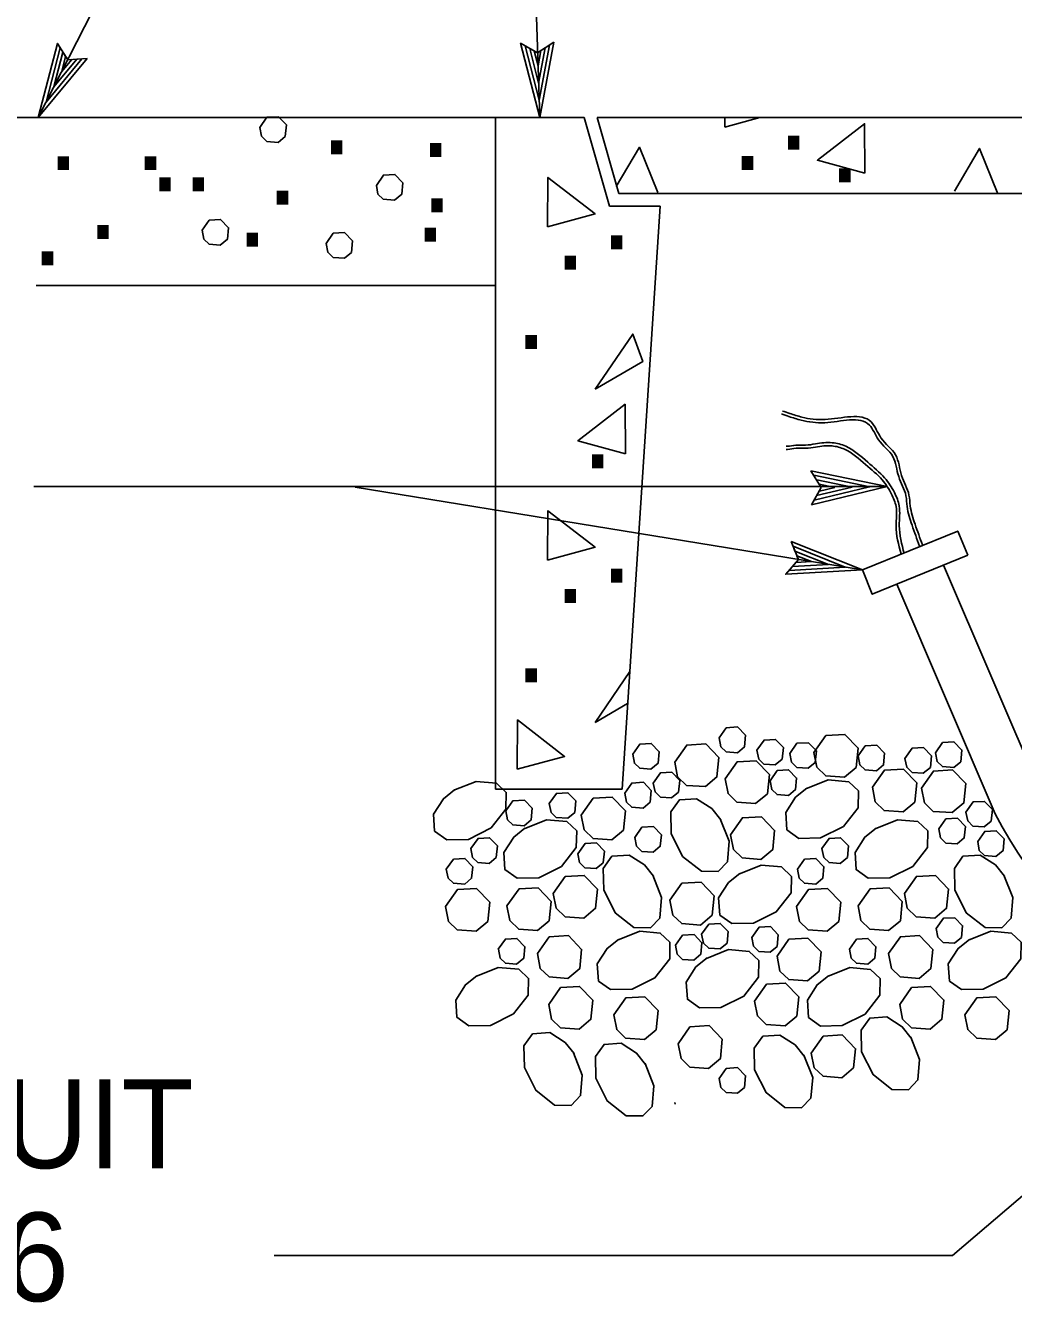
# Model space of a CAD drawing. Extents: x -894 to 866, y -472 to 714.
# Drawn here: x -722 to -644.1, y 236.3 to 337.1 of the extents above; entities that cross this region are included whole.
import ezdxf

# ---------------------------------------------------------------- set-up
doc = ezdxf.new("R2010")
doc.units = 0
doc.layers.add('es_DETAIL', color=7, linetype='Continuous')
doc.layers.add('es_DETAIL-anno', color=7, linetype='Continuous')

msp = doc.modelspace()

# ---------------------------------------------------------------- linework, layer by layer
at = {"layer": 'es_DETAIL'}
for p, q in [((-684.98, 329.81), (-728.26, 329.81)), ((-684.98, 329.81), (-684.98, 276.81)), ((-684.98, 329.81), (-677.98, 329.81)), ((-677.98, 329.81), (-675.98, 322.81)), ((-676.94, 329.81), (-629.02, 329.81)), ((-676.94, 329.81), (-675.23, 323.81)), ((-675.23, 323.81), (-630.74, 323.81)), ((-675.98, 322.81), (-671.98, 322.81)), ((-671.98, 322.81), (-674.98, 276.81)), ((-684.98, 316.57), (-721.22, 316.57)), ((-641.83, 276.34), (-649.61, 294.49)), ((-645.54, 274.86), (-653.31, 292.98)), ((-684.98, 276.81), (-674.98, 276.81))]:
    msp.add_line(p, q, dxfattribs=at)
for points in [[(-703.57, 329.02), (-703, 329.83), (-702.1, 329.88), (-701.47, 329.23), (-701.56, 328.32), (-702.12, 327.85), (-703.01, 327.92), (-703.43, 328.33), (-703.57, 329.02)], [(-666.88, 329.05), (-666.87, 329.81)], [(-664.11, 329.81), (-666.88, 329.05)], [(-675.44, 324.36), (-673.61, 327.47), (-672.15, 323.9)], [(-648.76, 324.01), (-646.78, 327.37), (-645.32, 323.8)], [(-694.37, 324.46), (-693.81, 325.27), (-692.91, 325.32), (-692.28, 324.67), (-692.37, 323.76), (-692.93, 323.29), (-693.82, 323.36), (-694.24, 323.76), (-694.37, 324.46)], [(-708.12, 320.92), (-707.56, 321.72), (-706.66, 321.77), (-706.03, 321.12), (-706.12, 320.21), (-706.68, 319.75), (-707.57, 319.81), (-707.99, 320.22), (-708.12, 320.92)], [(-698.33, 319.88), (-697.77, 320.68), (-696.87, 320.73), (-696.24, 320.08), (-696.33, 319.17), (-696.89, 318.71), (-697.78, 318.77), (-698.2, 319.18), (-698.33, 319.88)], [(-677.11, 282.08), (-674.38, 286.09)], [(-674.54, 283.56), (-677.11, 282.08)], [(-667.33, 280.86), (-666.76, 281.66), (-665.86, 281.72), (-665.23, 281.07), (-665.32, 280.15), (-665.88, 279.69), (-666.77, 279.76), (-667.19, 280.16), (-667.33, 280.86)], [(-674.14, 279.56), (-673.58, 280.36), (-672.68, 280.42), (-672.05, 279.77), (-672.14, 278.85), (-672.7, 278.39), (-673.59, 278.46), (-674.01, 278.86), (-674.14, 279.56)], [(-670.82, 278.95), (-669.88, 280.29), (-668.38, 280.38), (-667.34, 279.3), (-667.49, 277.78), (-668.41, 277.01), (-669.9, 277.11), (-670.6, 277.79), (-670.82, 278.95)], [(-664.34, 279.89), (-663.78, 280.69), (-662.87, 280.74), (-662.25, 280.09), (-662.34, 279.18), (-662.9, 278.72), (-663.79, 278.78), (-664.2, 279.19), (-664.34, 279.89)], [(-661.74, 279.63), (-661.18, 280.43), (-660.28, 280.48), (-659.65, 279.83), (-659.74, 278.92), (-660.3, 278.46), (-661.19, 278.52), (-661.61, 278.93), (-661.74, 279.63)], [(-659.84, 279.7), (-658.9, 281.04), (-657.39, 281.13), (-656.35, 280.05), (-656.5, 278.53), (-657.43, 277.76), (-658.91, 277.86), (-659.61, 278.54), (-659.84, 279.7)], [(-656.36, 279.43), (-655.79, 280.23), (-654.89, 280.29), (-654.26, 279.64), (-654.35, 278.72), (-654.91, 278.26), (-655.8, 278.33), (-656.22, 278.73), (-656.36, 279.43)], [(-650.25, 279.69), (-649.69, 280.49), (-648.79, 280.55), (-648.16, 279.9), (-648.25, 278.98), (-648.81, 278.52), (-649.7, 278.59), (-650.12, 278.99), (-650.25, 279.69)], [(-652.66, 279.24), (-652.09, 280.04), (-651.19, 280.09), (-650.56, 279.44), (-650.65, 278.53), (-651.21, 278.07), (-652.1, 278.13), (-652.52, 278.54), (-652.66, 279.24)], [(-672.52, 277.29), (-671.95, 278.09), (-671.05, 278.14), (-670.43, 277.49), (-670.52, 276.58), (-671.07, 276.12), (-671.96, 276.18), (-672.38, 276.59), (-672.52, 277.29)], [(-666.85, 277.63), (-665.91, 278.96), (-664.4, 279.05), (-663.36, 277.97), (-663.51, 276.45), (-664.44, 275.68), (-665.92, 275.78), (-666.62, 276.46), (-666.85, 277.62)], [(-663.3, 277.48), (-662.74, 278.29), (-661.84, 278.34), (-661.21, 277.69), (-661.3, 276.78), (-661.86, 276.31), (-662.75, 276.38), (-663.17, 276.78), (-663.3, 277.48)], [(-655.22, 276.96), (-654.28, 278.3), (-652.78, 278.39), (-651.73, 277.3), (-651.89, 275.79), (-652.81, 275.01), (-654.3, 275.12), (-655, 275.8), (-655.22, 276.96)], [(-651.35, 276.9), (-650.41, 278.24), (-648.91, 278.33), (-647.86, 277.25), (-648.01, 275.73), (-648.94, 274.96), (-650.43, 275.06), (-651.12, 275.74), (-651.35, 276.9)], [(-688.26, 276.72), (-686.5, 277.42), (-684.88, 277.28), (-684.12, 276.55), (-684.14, 275.24), (-685.31, 273.75), (-687.11, 272.85), (-688.81, 272.82), (-689.77, 273.5), (-689.86, 274.85), (-689.08, 276.06), (-688.19, 276.77)], [(-674.77, 276.49), (-674.21, 277.29), (-673.3, 277.35), (-672.68, 276.7), (-672.77, 275.79), (-673.32, 275.32), (-674.22, 275.39), (-674.63, 275.79), (-674.77, 276.49)], [(-660.47, 276.84), (-658.71, 277.54), (-657.09, 277.4), (-656.33, 276.67), (-656.35, 275.35), (-657.52, 273.86), (-659.32, 272.96), (-661.02, 272.93), (-661.98, 273.61), (-662.07, 274.96), (-661.29, 276.17), (-660.4, 276.88)], [(-680.72, 275.68), (-680.16, 276.48), (-679.25, 276.53), (-678.63, 275.88), (-678.72, 274.97), (-679.27, 274.51), (-680.17, 274.57), (-680.58, 274.98), (-680.72, 275.67)], [(-678.2, 274.75), (-677.26, 276.09), (-675.76, 276.18), (-674.71, 275.1), (-674.86, 273.58), (-675.79, 272.81), (-677.27, 272.91), (-677.97, 273.59), (-678.2, 274.75)], [(-684.16, 275.09), (-683.6, 275.89), (-682.69, 275.95), (-682.07, 275.3), (-682.16, 274.38), (-682.71, 273.92), (-683.61, 273.99), (-684.02, 274.39), (-684.16, 275.09)], [(-667.23, 274.46), (-666.53, 272.7), (-666.67, 271.08), (-667.4, 270.31), (-668.71, 270.34), (-670.21, 271.5), (-671.11, 273.31), (-671.14, 275.01), (-670.46, 275.96), (-669.1, 276.05), (-667.89, 275.28), (-667.18, 274.39)], [(-647.85, 275), (-647.28, 275.8), (-646.38, 275.85), (-645.75, 275.2), (-645.85, 274.29), (-646.4, 273.83), (-647.29, 273.89), (-647.71, 274.3), (-647.85, 275)], [(-682.71, 273.69), (-680.95, 274.39), (-679.33, 274.25), (-678.56, 273.52), (-678.59, 272.21), (-679.76, 270.72), (-681.56, 269.82), (-683.26, 269.79), (-684.22, 270.47), (-684.31, 271.82), (-683.53, 273.03), (-682.64, 273.74)], [(-666.43, 273.22), (-665.49, 274.56), (-663.98, 274.64), (-662.94, 273.56), (-663.09, 272.04), (-664.02, 271.27), (-665.5, 271.38), (-666.2, 272.06), (-666.43, 273.22)], [(-655.01, 273.69), (-653.25, 274.39), (-651.63, 274.25), (-650.86, 273.52), (-650.89, 272.21), (-652.05, 270.72), (-653.86, 269.82), (-655.56, 269.79), (-656.51, 270.47), (-656.6, 271.82), (-655.83, 273.03), (-654.94, 273.74)], [(-649.98, 273.67), (-649.42, 274.47), (-648.52, 274.52), (-647.89, 273.87), (-647.98, 272.96), (-648.54, 272.5), (-649.43, 272.56), (-649.85, 272.97), (-649.98, 273.67)], [(-673.98, 273), (-673.41, 273.81), (-672.51, 273.86), (-671.88, 273.21), (-671.97, 272.3), (-672.53, 271.84), (-673.42, 271.9), (-673.84, 272.31), (-673.98, 273)], [(-646.92, 272.68), (-646.36, 273.48), (-645.46, 273.53), (-644.83, 272.88), (-644.92, 271.97), (-645.48, 271.51), (-646.37, 271.57), (-646.79, 271.98), (-646.92, 272.68)], [(-686.91, 272.12), (-686.34, 272.93), (-685.44, 272.98), (-684.81, 272.33), (-684.91, 271.42), (-685.46, 270.95), (-686.35, 271.02), (-686.77, 271.42), (-686.91, 272.12)], [(-678.46, 271.72), (-677.9, 272.52), (-677, 272.57), (-676.37, 271.92), (-676.46, 271.01), (-677.02, 270.55), (-677.91, 270.61), (-678.33, 271.02), (-678.46, 271.72)], [(-659.21, 272.12), (-658.64, 272.93), (-657.74, 272.98), (-657.11, 272.33), (-657.2, 271.42), (-657.76, 270.95), (-658.65, 271.02), (-659.07, 271.42), (-659.21, 272.12)], [(-688.85, 270.49), (-688.28, 271.29), (-687.38, 271.34), (-686.76, 270.69), (-686.85, 269.78), (-687.4, 269.32), (-688.29, 269.38), (-688.71, 269.79), (-688.85, 270.49)], [(-672.55, 270.02), (-671.86, 268.26), (-672, 266.64), (-672.73, 265.87), (-674.04, 265.9), (-675.53, 267.06), (-676.43, 268.87), (-676.46, 270.56), (-675.78, 271.52), (-674.43, 271.61), (-673.22, 270.84), (-672.51, 269.95)], [(-661.15, 270.49), (-660.58, 271.29), (-659.68, 271.34), (-659.05, 270.69), (-659.14, 269.78), (-659.7, 269.32), (-660.59, 269.38), (-661.01, 269.79), (-661.15, 270.49)], [(-644.85, 270.02), (-644.15, 268.26), (-644.29, 266.64), (-645.02, 265.87), (-646.34, 265.9), (-647.83, 267.06), (-648.73, 268.87), (-648.76, 270.56), (-648.08, 271.52), (-646.73, 271.61), (-645.52, 270.84), (-644.81, 269.95)], [(-665.77, 270.11), (-664.01, 270.81), (-662.39, 270.67), (-661.62, 269.93), (-661.65, 268.62), (-662.81, 267.13), (-664.62, 266.23), (-666.32, 266.2), (-667.27, 266.88), (-667.36, 268.23), (-666.59, 269.44), (-665.7, 270.15)], [(-680.41, 268.58), (-679.47, 269.92), (-677.96, 270.01), (-676.92, 268.92), (-677.07, 267.41), (-678, 266.64), (-679.48, 266.74), (-680.18, 267.42), (-680.41, 268.58)], [(-671.2, 268.04), (-670.26, 269.38), (-668.75, 269.47), (-667.71, 268.38), (-667.86, 266.87), (-668.79, 266.09), (-670.27, 266.2), (-670.97, 266.88), (-671.2, 268.04)], [(-652.7, 268.58), (-651.76, 269.92), (-650.26, 270.01), (-649.22, 268.92), (-649.37, 267.41), (-650.3, 266.64), (-651.78, 266.74), (-652.48, 267.42), (-652.7, 268.58)], [(-688.91, 267.55), (-687.97, 268.88), (-686.47, 268.97), (-685.42, 267.89), (-685.57, 266.37), (-686.5, 265.6), (-687.99, 265.71), (-688.68, 266.38), (-688.91, 267.55)], [(-684.06, 267.6), (-683.11, 268.94), (-681.61, 269.03), (-680.57, 267.94), (-680.72, 266.43), (-681.65, 265.65), (-683.13, 265.76), (-683.83, 266.44), (-684.06, 267.6)], [(-661.21, 267.55), (-660.27, 268.88), (-658.77, 268.97), (-657.72, 267.89), (-657.87, 266.37), (-658.8, 265.6), (-660.29, 265.71), (-660.98, 266.38), (-661.21, 267.55)], [(-656.35, 267.6), (-655.41, 268.94), (-653.91, 269.03), (-652.87, 267.94), (-653.02, 266.43), (-653.95, 265.65), (-655.43, 265.76), (-656.13, 266.44), (-656.35, 267.6)], [(-668.7, 265.37), (-668.13, 266.17), (-667.23, 266.22), (-666.61, 265.57), (-666.7, 264.66), (-667.25, 264.2), (-668.14, 264.26), (-668.56, 264.67), (-668.7, 265.37)], [(-650.2, 265.82), (-649.63, 266.62), (-648.73, 266.67), (-648.11, 266.03), (-648.2, 265.11), (-648.75, 264.65), (-649.64, 264.72), (-650.06, 265.12), (-650.2, 265.82)], [(-684.75, 264.18), (-684.18, 264.98), (-683.28, 265.03), (-682.65, 264.38), (-682.74, 263.47), (-683.3, 263.01), (-684.19, 263.07), (-684.61, 263.48), (-684.74, 264.18)], [(-681.66, 263.83), (-680.72, 265.17), (-679.22, 265.25), (-678.17, 264.17), (-678.32, 262.65), (-679.25, 261.88), (-680.73, 261.99), (-681.43, 262.67), (-681.66, 263.83)], [(-675.35, 264.9), (-673.58, 265.6), (-671.97, 265.46), (-671.2, 264.73), (-671.22, 263.42), (-672.39, 261.92), (-674.19, 261.02), (-675.89, 260.99), (-676.85, 261.67), (-676.94, 263.03), (-676.16, 264.24), (-675.27, 264.95)], [(-670.77, 264.49), (-670.2, 265.29), (-669.3, 265.34), (-668.68, 264.69), (-668.77, 263.78), (-669.32, 263.32), (-670.21, 263.38), (-670.63, 263.79), (-670.77, 264.49)], [(-664.74, 265.11), (-664.17, 265.91), (-663.27, 265.96), (-662.65, 265.31), (-662.74, 264.4), (-663.29, 263.94), (-664.18, 264), (-664.6, 264.41), (-664.74, 265.11)], [(-662.75, 263.63), (-661.81, 264.97), (-660.31, 265.05), (-659.27, 263.97), (-659.42, 262.45), (-660.34, 261.68), (-661.83, 261.79), (-662.53, 262.46), (-662.75, 263.63)], [(-657.04, 264.18), (-656.48, 264.98), (-655.58, 265.03), (-654.95, 264.38), (-655.04, 263.47), (-655.6, 263.01), (-656.49, 263.07), (-656.91, 263.48), (-657.04, 264.18)], [(-653.96, 263.83), (-653.02, 265.17), (-651.51, 265.25), (-650.47, 264.17), (-650.62, 262.65), (-651.55, 261.88), (-653.03, 261.99), (-653.73, 262.67), (-653.96, 263.83)], [(-647.64, 264.9), (-645.88, 265.6), (-644.26, 265.46), (-643.5, 264.73), (-643.52, 263.42), (-644.69, 261.92), (-646.49, 261.02), (-648.19, 260.99), (-649.15, 261.67), (-649.24, 263.03), (-648.46, 264.24), (-647.57, 264.95)], [(-668.33, 263.45), (-666.57, 264.15), (-664.95, 264.01), (-664.18, 263.28), (-664.21, 261.97), (-665.37, 260.48), (-667.18, 259.58), (-668.88, 259.55), (-669.83, 260.23), (-669.92, 261.58), (-669.15, 262.79), (-668.26, 263.5)], [(-686.51, 262.04), (-684.75, 262.74), (-683.13, 262.6), (-682.36, 261.87), (-682.39, 260.56), (-683.55, 259.07), (-685.36, 258.16), (-687.06, 258.13), (-688.01, 258.81), (-688.1, 260.17), (-687.33, 261.38), (-686.44, 262.09)], [(-658.76, 262.03), (-657, 262.73), (-655.39, 262.59), (-654.62, 261.86), (-654.64, 260.55), (-655.81, 259.05), (-657.61, 258.15), (-659.31, 258.12), (-660.27, 258.8), (-660.36, 260.16), (-659.58, 261.37), (-658.69, 262.08)], [(-680.77, 259.82), (-679.83, 261.16), (-678.33, 261.25), (-677.29, 260.16), (-677.44, 258.65), (-678.37, 257.87), (-679.85, 257.98), (-680.55, 258.66), (-680.77, 259.82)], [(-664.53, 260.08), (-663.58, 261.42), (-662.08, 261.51), (-661.04, 260.43), (-661.19, 258.91), (-662.12, 258.14), (-663.6, 258.24), (-664.3, 258.92), (-664.52, 260.08)], [(-653.07, 259.82), (-652.13, 261.16), (-650.63, 261.25), (-649.59, 260.16), (-649.74, 258.65), (-650.66, 257.87), (-652.15, 257.98), (-652.85, 258.66), (-653.07, 259.82)], [(-675.63, 259), (-674.69, 260.34), (-673.19, 260.43), (-672.14, 259.34), (-672.29, 257.83), (-673.22, 257.05), (-674.7, 257.16), (-675.4, 257.84), (-675.63, 259)], [(-647.93, 259), (-646.99, 260.34), (-645.48, 260.43), (-644.44, 259.34), (-644.59, 257.83), (-645.52, 257.05), (-647, 257.16), (-647.7, 257.84), (-647.93, 259)], [(-670.56, 256.72), (-669.62, 258.06), (-668.12, 258.15), (-667.07, 257.07), (-667.22, 255.55), (-668.15, 254.78), (-669.64, 254.88), (-670.33, 255.56), (-670.56, 256.72)], [(-652.2, 257.24), (-651.5, 255.48), (-651.64, 253.86), (-652.38, 253.09), (-653.69, 253.12), (-655.18, 254.29), (-656.08, 256.09), (-656.11, 257.79), (-655.43, 258.75), (-654.08, 258.84), (-652.87, 258.06), (-652.16, 257.17)], [(-678.82, 256.01), (-678.12, 254.25), (-678.26, 252.63), (-678.99, 251.86), (-680.3, 251.88), (-681.79, 253.05), (-682.69, 254.85), (-682.72, 256.55), (-682.04, 257.51), (-680.69, 257.6), (-679.48, 256.83), (-678.77, 255.94)], [(-660.64, 255.81), (-659.94, 254.05), (-660.08, 252.43), (-660.81, 251.67), (-662.13, 251.69), (-663.62, 252.86), (-664.52, 254.66), (-664.55, 256.36), (-663.87, 257.32), (-662.52, 257.41), (-661.31, 256.63), (-660.6, 255.74)], [(-660.05, 255.99), (-659.1, 257.33), (-657.6, 257.42), (-656.56, 256.33), (-656.71, 254.82), (-657.64, 254.04), (-659.12, 254.15), (-659.82, 254.83), (-660.05, 255.99)], [(-673.17, 255.16), (-672.47, 253.4), (-672.61, 251.78), (-673.34, 251.02), (-674.65, 251.04), (-676.15, 252.21), (-677.05, 254.01), (-677.08, 255.71), (-676.4, 256.67), (-675.04, 256.76), (-673.83, 255.98), (-673.12, 255.09)], [(-667.33, 253.98), (-666.76, 254.78), (-665.86, 254.84), (-665.23, 254.19), (-665.32, 253.28), (-665.88, 252.81), (-666.77, 252.88), (-667.19, 253.28), (-667.33, 253.98)], [(-670.8, 251.96), (-670.82, 252.08)]]:
    msp.add_lwpolyline(points, dxfattribs=at)
for points in [[(-655.82, 325.42), (-655.85, 329.32), (-659.57, 326.44)], [(-680.86, 321.18), (-680.83, 325.09), (-677.11, 322.21)], [(-677.11, 308.38), (-674.14, 312.73), (-673.35, 310.56)], [(-674.71, 303.28), (-674.74, 307.19), (-678.46, 304.31)], [(-680.86, 294.88), (-680.83, 298.78), (-677.11, 295.9)], [(-647.71, 295.27), (-655.24, 292.19), (-656.02, 294.11), (-648.49, 297.18)], [(-683.26, 278.38), (-683.23, 282.28), (-679.51, 279.4)]]:
    msp.add_lwpolyline(points, close=True, dxfattribs=at)
msp.add_ellipse((-612.19, 287.37), major_axis=(35.64, -11.89), ratio=0.882892, start_param=3.884097, end_param=5.961167, dxfattribs=at)
for points in [[(-651.52, 296), (-652.1, 297.64), (-652.49, 299.11), (-652.58, 299.97), (-653.15, 301.48), (-653.62, 303.07), (-654.75, 304.39), (-655.46, 305.54), (-658.98, 305.73), (-660.84, 305.93), (-661.82, 306.22), (-662.4, 306.42)], [(-651.28, 296.09), (-651.86, 297.72), (-652.24, 299.16), (-652.34, 300.02), (-652.92, 301.56), (-653.4, 303.19), (-654.55, 304.54), (-655.32, 305.79), (-658.96, 305.98), (-660.79, 306.17), (-661.75, 306.46), (-662.32, 306.65)], [(-652.72, 295.41), (-653.11, 297.62), (-653.11, 299.16), (-653.49, 300.22), (-654.26, 301.37), (-655.6, 302.62), (-657.33, 303.87), (-658.39, 304.15), (-659.73, 304.06), (-660.5, 303.96), (-661.27, 303.96), (-661.94, 303.87), (-662.03, 303.87)], [(-652.97, 295.37), (-653.36, 297.6), (-653.36, 299.12), (-653.72, 300.1), (-654.45, 301.21), (-655.76, 302.42), (-657.44, 303.64), (-658.41, 303.9), (-659.71, 303.81), (-660.48, 303.71), (-661.25, 303.71), (-661.92, 303.62), (-662.03, 303.62)]]:
    msp.add_spline(points, degree=3, dxfattribs=at)
at = {"layer": 'es_DETAIL-anno'}
for p, q in [((-703.41, 364.35), (-721.05, 329.81)), ((-659.26, 300.61), (-660.08, 301.93)), ((-660.08, 301.93), (-660.08, 301.93)), ((-660.08, 301.93), (-654.06, 300.7)), ((-659.86, 301.58), (-655.44, 300.67)), ((-654.06, 300.7), (-721.39, 300.7)), ((-656.02, 294.11), (-696.04, 300.65)), ((-654.06, 300.7), (-660.04, 299.26)), ((-660.04, 299.26), (-659.26, 300.61)), ((-655.45, 300.67), (-659.81, 299.63)), ((-656.82, 300.65), (-659.64, 299.98)), ((-659.62, 301.23), (-656.82, 300.65)), ((-659.44, 300.88), (-658.2, 300.63)), ((-658.2, 300.63), (-659.41, 300.34)), ((-654.06, 300.7), (-654.06, 300.7)), ((-660.04, 299.26), (-660.04, 299.26))]:
    msp.add_line(p, q, dxfattribs=at)
for points in [[(-721.53, 367.95), (-682.74, 367.95), (-681.48, 329.81)], [(-702.44, 240.02), (-648.9, 240.02), (-628.89, 257.08)]]:
    msp.add_lwpolyline(points, dxfattribs=at)
for points in [[(-717.19, 334.47), (-721.05, 329.81), (-719.53, 335.66), (-719.32, 335.32), (-720.43, 331.03), (-717.6, 334.44), (-718, 334.41), (-719.81, 332.23), (-719.1, 334.97), (-718.89, 334.63), (-719.19, 333.44), (-718.41, 334.39), (-718.72, 334.37), (-719.53, 335.66), (-718.72, 334.37)], [(-680.36, 335.75), (-681.48, 329.81), (-682.99, 335.67), (-682.63, 335.47), (-681.53, 331.18), (-680.7, 335.53), (-681.04, 335.31), (-681.57, 332.53), (-682.27, 335.27), (-681.92, 335.07), (-681.61, 333.88), (-681.38, 335.09), (-681.65, 334.92), (-682.99, 335.67), (-681.65, 334.92)], [(-661.63, 296.36), (-656.02, 294.11), (-662.06, 293.77), (-661.79, 294.08), (-657.37, 294.32), (-661.48, 295.98), (-661.34, 295.6), (-658.7, 294.55), (-661.53, 294.39), (-661.27, 294.7), (-660.04, 294.77), (-661.19, 295.23), (-661.07, 294.93), (-662.06, 293.77), (-661.07, 294.93)]]:
    msp.add_lwpolyline(points, close=True, dxfattribs=at)

# ---------------------------------------------------------------- texts
at = {"layer": 'es_DETAIL'}
for s, height, p in [('.', 7.09, (-698.82, 326.91)), ('.', 7.09, (-691.01, 326.71)), ('.', 7.09, (-662.75, 327.28)), ('.', 7.09, (-720.38, 325.66)), ('.', 7.09, (-713.51, 325.66)), ('.', 7.09, (-666.4, 325.68)), ('.', 7.09, (-658.72, 324.71)), ('..', 7.087, (-712.36, 324)), ('.', 7.09, (-703.09, 322.95)), ('.', 7.09, (-690.9, 322.33)), ('.', 7.09, (-717.26, 320.24)), ('.', 7.09, (-705.48, 319.62)), ('.', 7.09, (-691.42, 320.03)), ('.', 7.09, (-676.73, 319.41)), ('.', 7.09, (-721.63, 318.16)), ('.', 7.09, (-680.38, 317.81)), ('.', 7.09, (-683.47, 311.54)), ('.', 7.09, (-678.23, 302.14)), ('.', 7.09, (-676.73, 293.11)), ('.', 7.09, (-680.38, 291.51)), ('.', 7.09, (-683.47, 285.24))]:
    msp.add_text(s, height=height, dxfattribs=at).set_placement(p)
at = {"layer": 'es_DETAIL-anno'}
for s, p in [('CONDUIT', (-751.41, 246.9)), ('SEE NOTE 6', (-773.76, 236.4))]:
    msp.add_text(s, height=7, dxfattribs=at).set_placement(p)

doc.saveas('drawing.dxf')
